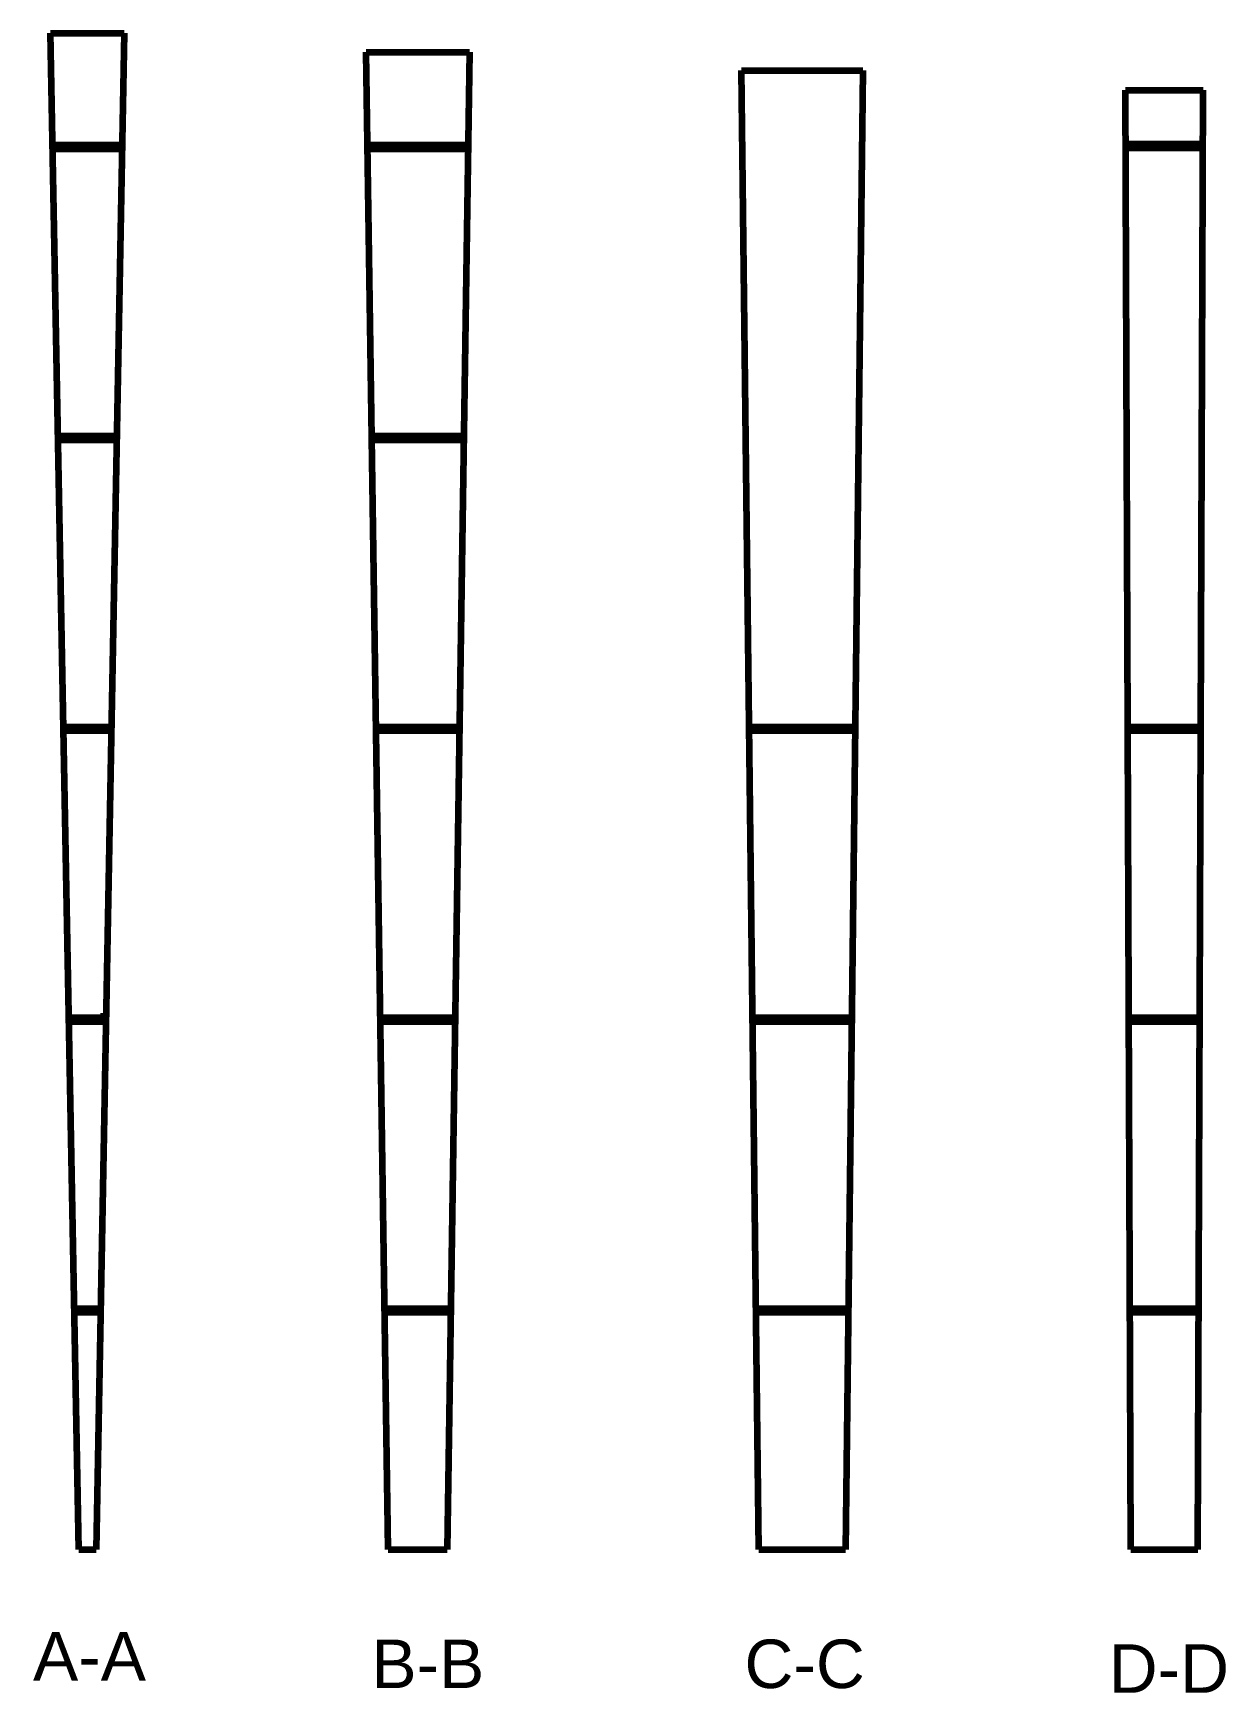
# Model space of a CAD drawing. Header units: millimetres. Extents: x 7488 to 15902, y 1119 to 5821.
# Drawn here: x 13442 to 15902, y 1527 to 4951 of the extents above; entities that cross this region are included whole.
import ezdxf

# ---------------------------------------------------------------- set-up
doc = ezdxf.new("R2010")
doc.units = ezdxf.units.MM
doc.header["$LTSCALE"] = 15
doc.linetypes.add('ACAD_ISO04W100', pattern=[30, 24, -3, 0, -3])
doc.styles.get("Standard").update_dxf_attribs({"font": 'arial.ttf', "height": 100})

msp = doc.modelspace()

# ---------------------------------------------------------------- linework, layer by layer
at = {"lineweight": 100}
for p, q in [((13535.641, 1822.884), (13477.422, 4950.614)), ((13477.422, 4950.614), (13629.47, 4950.614)), ((13629.47, 4950.614), (13571.251, 1822.884)), ((14174.169, 1822.884), (14128.396, 4911.664)), ((14128.396, 4911.664), (14341.691, 4911.664)), ((14341.691, 4911.664), (14295.919, 1822.884)), ((14938.706, 1822.884), (14903.052, 4873.395)), ((14903.052, 4873.395), (15152.774, 4873.395)), ((15152.774, 4873.395), (15117.256, 1822.884)), ((15706.26, 1822.884), (15694.976, 4833.277)), ((15694.976, 4833.277), (15855.304, 4833.277)), ((15844.02, 1822.884), (15855.304, 4833.277)), ((13535.641, 1822.884), (13571.251, 1822.884)), ((14174.169, 1822.884), (14295.919, 1822.884)), ((14938.706, 1822.884), (15117.256, 1822.884)), ((15706.26, 1822.884), (15844.02, 1822.884))]:
    msp.add_line(p, q, dxfattribs=at)
at = {"color": 1, "lineweight": 100}
for p, q in [((13625.166, 4719.382), (13481.726, 4719.382)), ((13625.017, 4711.382), (13481.875, 4711.382)), ((14338.842, 4719.382), (14131.246, 4719.382)), ((14338.723, 4711.382), (14131.364, 4711.382)), ((15854.884, 4721.361), (15695.426, 4721.361)), ((15854.854, 4713.361), (15695.544, 4713.361)), ((13613.998, 4119.382), (13492.895, 4119.382)), ((13613.849, 4111.382), (13493.044, 4111.382)), ((14329.95, 4119.382), (14140.137, 4119.382)), ((14329.832, 4111.382), (14140.255, 4111.382)), ((13602.83, 3519.382), (13504.063, 3519.382)), ((13602.681, 3511.382), (13504.212, 3511.382)), ((14321.059, 3519.382), (14149.028, 3519.382)), ((14320.94, 3511.382), (14149.147, 3511.382)), ((15137.009, 3519.382), (14918.878, 3519.382)), ((15136.915, 3511.382), (14918.971, 3511.382)), ((15850.379, 3519.382), (15699.901, 3519.382)), ((15850.349, 3511.382), (15699.931, 3511.382)), ((13591.661, 2919.382), (13515.231, 2919.382)), ((13591.512, 2911.382), (13515.38, 2911.382)), ((14312.168, 2919.382), (14157.92, 2919.382)), ((14312.049, 2911.382), (14158.038, 2911.382)), ((15130.023, 2919.382), (14925.89, 2919.382)), ((15129.929, 2911.382), (14925.984, 2911.382)), ((15848.13, 2919.382), (15702.15, 2919.382)), ((15848.1, 2911.382), (15702.18, 2911.382)), ((13580.493, 2319.382), (13526.4, 2319.382)), ((13580.344, 2311.382), (13526.548, 2311.382)), ((14303.276, 2319.382), (14166.811, 2319.382)), ((14303.158, 2311.382), (14166.93, 2311.382)), ((15123.037, 2319.382), (14932.903, 2319.382)), ((15122.944, 2311.382), (14932.996, 2311.382)), ((15845.881, 2319.382), (15704.399, 2319.382)), ((15845.851, 2311.382), (15704.429, 2311.382))]:
    msp.add_line(p, q, dxfattribs=at)
at = {"linetype": 'ACAD_ISO04W100', "lineweight": 100}
for p, q in [((13580.254, 2922.884), (13591.726, 2922.884)), ((14174.169, 1822.884), (14295.919, 1822.884)), ((14938.706, 1822.884), (15117.256, 1822.884)), ((15706.26, 1822.884), (15844.02, 1822.884))]:
    msp.add_line(p, q, dxfattribs=at)

# ---------------------------------------------------------------- texts
at = {"lineweight": 100, "char_height": 100, "attachment_point": 1}
for s, width, insert in [('A-A', 439.30596, (13441.328, 1652.443)), ('B-B', 357.40158, (14139.409, 1636.896)), ('C-C', 459.86529, (14908.939, 1636.896)), ('D-D', 610.56088, (15660.294, 1627.07))]:
    msp.add_mtext_dynamic_manual_height_columns(s, width=width, gutter_width=500, heights=[0], dxfattribs=dict(at, insert=insert))

doc.saveas('drawing.dxf')
